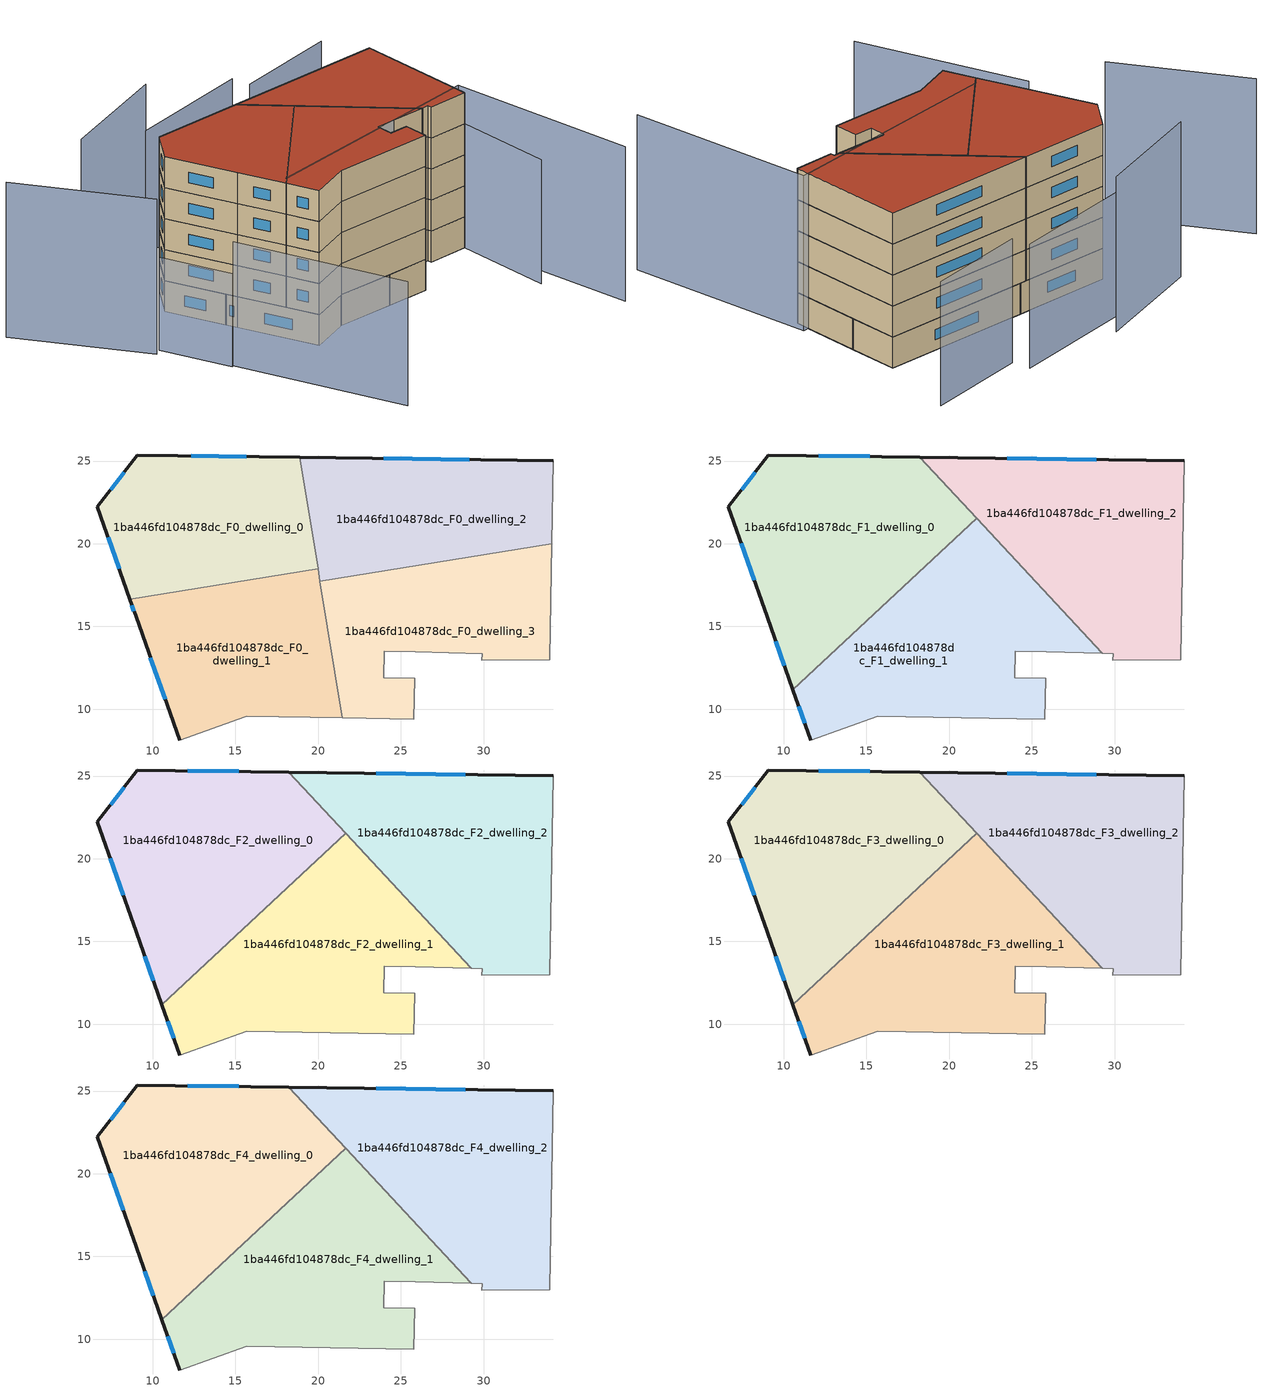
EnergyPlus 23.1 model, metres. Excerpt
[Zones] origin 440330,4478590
1ba446fd104878dc_F0_dwelling_0
 floor ground (EU_floor_Construction): 19.99,18.48 18.9,25.22 9.08,25.36 6.65,22.23 8.62,16.64 z0
 wall outside (EU_wall_Construction): 8.62,16.64 6.65,22.23 9.08,25.36 18.9,25.22 z0:3
 wall to 1ba446fd104878dc_F0_dwelling_1 (EU_wall_Construction): 19.99,18.48 8.62,16.64 z0:3
 wall to 1ba446fd104878dc_F0_dwelling_2 (EU_wall_Construction): 18.9,25.22 19.99,18.48 z0:3
 window (EU_Window_Construction): 12.33,25.32 15.64,25.27 / 7.97,18.49 7.3,20.38 / 7.46,23.27 8.28,24.32 z0.99:2.01
1ba446fd104878dc_F0_dwelling_1
 floor ground (EU_floor_Construction): 21.45,9.47 19.99,18.48 8.62,16.64 8.99,15.57 11.62,8.14 15.59,9.53 15.69,9.57 z0
 wall outside (EU_wall_Construction): 11.62,8.14 8.99,15.57 8.62,16.64 z0:3
 wall adiabatic (EU_wall_Construction): 21.45,9.47 15.69,9.57 15.59,9.53 11.62,8.14 z0:3
 wall to 1ba446fd104878dc_F0_dwelling_3 (EU_wall_Construction): 20.11,17.74 21.45,9.47 z0:3
 wall to 1ba446fd104878dc_F0_dwelling_2 (EU_wall_Construction): 19.99,18.48 20.11,17.74 z0:3
 window (EU_Window_Construction): 10.75,10.6 9.86,13.11 / 8.87,15.93 8.74,16.29 z0.99:2.01
1ba446fd104878dc_F0_dwelling_2
 floor ground (EU_floor_Construction): 34.11,20.01 34.2,25.01 18.9,25.22 20.11,17.74 z0
 wall outside (EU_wall_Construction): 18.9,25.22 34.2,25.01 z0:3
 wall adiabatic (EU_wall_Construction): 34.2,25.01 34.11,20.01 z0:3
 wall to 1ba446fd104878dc_F0_dwelling_3 (EU_wall_Construction): 34.11,20.01 20.11,17.74 z0:3
 window (EU_Window_Construction): 23.97,25.15 29.13,25.08 z0.99:2.01
1ba446fd104878dc_F0_dwelling_3
 floor ground (EU_floor_Construction): 33.99,12.98 34,13.07 34.11,20.01 20.11,17.74 21.45,9.47 25.78,9.4 25.83,11.88 23.96,11.89 23.99,13.5 25.86,13.46 29.9,13.36 29.89,12.96 z0
 wall adiabatic (EU_wall_Construction): 34.11,20.01 34,13.07 33.99,12.98 29.89,12.96 29.9,13.36 25.86,13.46 23.99,13.5 23.96,11.89 25.83,11.88 25.78,9.4 21.45,9.47 z0:3
1ba446fd104878dc_F1_dwelling_0
 floor to 1ba446fd104878dc_F0_dwelling_0 (EU_floor_Construction): 18.06,18.17 19.78,19.78 19.04,24.35 18.21,25.23 9.08,25.36 6.65,22.23 8.62,16.64 z3
 floor to 1ba446fd104878dc_F0_dwelling_2 (EU_floor_Construction): 21.66,21.53 19.04,24.35 19.78,19.78 z3
 floor to 1ba446fd104878dc_F0_dwelling_1 (EU_floor_Construction): 18.06,18.17 8.62,16.64 8.99,15.57 10.55,11.17 z3
 wall outside (EU_wall_Construction): 10.55,11.17 8.99,15.57 6.65,22.23 9.08,25.36 18.21,25.23 z3:6
 wall to 1ba446fd104878dc_F1_dwelling_1 (EU_wall_Construction): 21.66,21.53 10.55,11.17 z3:6
 wall to 1ba446fd104878dc_F1_dwelling_2 (EU_wall_Construction): 18.21,25.23 21.66,21.53 z3:6
 window (EU_Window_Construction): 10.03,12.63 9.51,14.11 / 8.22,17.78 7.43,20.02 / 7.46,23.27 8.28,24.32 / 12.11,25.32 15.19,25.28 z3.99:5.01
1ba446fd104878dc_F1_dwelling_1
 floor to 1ba446fd104878dc_F0_dwelling_1 (EU_floor_Construction): 21.45,9.47 19.99,18.48 18.06,18.17 10.55,11.17 11.62,8.14 15.59,9.53 15.69,9.57 z3
 floor to 1ba446fd104878dc_F0_dwelling_3 (EU_floor_Construction): 25.78,9.4 25.83,11.88 23.96,11.89 23.99,13.5 25.86,13.46 29.26,13.38 24.53,18.46 20.11,17.74 21.45,9.47 z3
 floor to 1ba446fd104878dc_F0_dwelling_2 (EU_floor_Construction): 24.53,18.46 21.66,21.53 19.78,19.78 20.11,17.74 z3
 floor to 1ba446fd104878dc_F0_dwelling_0 (EU_floor_Construction): 19.99,18.48 19.78,19.78 18.06,18.17 z3
 wall outside (EU_wall_Construction): 11.62,8.14 10.55,11.17 z3:6
 wall adiabatic (EU_wall_Construction): 29.26,13.38 25.86,13.46 23.99,13.5 23.96,11.89 25.83,11.88 25.78,9.4 15.69,9.57 11.62,8.14 z3:6
 wall to 1ba446fd104878dc_F1_dwelling_2 (EU_wall_Construction): 21.67,21.53 29.26,13.38 z3:6
 window (EU_Window_Construction): 11.27,9.14 10.9,10.16 z3.99:5.01
1ba446fd104878dc_F1_dwelling_2
 floor to 1ba446fd104878dc_F0_dwelling_2 (EU_floor_Construction): 34.11,20.01 34.2,25.01 18.9,25.22 19.04,24.35 24.53,18.46 z3
 floor to 1ba446fd104878dc_F0_dwelling_0 (EU_floor_Construction): 19.04,24.35 18.9,25.22 18.21,25.23 z3
 floor to 1ba446fd104878dc_F0_dwelling_3 (EU_floor_Construction): 33.99,12.98 34,13.07 34.11,20.01 24.53,18.46 29.26,13.38 29.9,13.36 29.89,12.96 z3
 wall outside (EU_wall_Construction): 18.21,25.23 34.2,25.01 z3:6
 wall adiabatic (EU_wall_Construction): 34.2,25.01 34,13.07 33.99,12.98 29.89,12.96 29.9,13.36 29.26,13.38 z3:6
 window (EU_Window_Construction): 23.51,25.16 28.9,25.08 z3.99:5.01
1ba446fd104878dc_F2_dwelling_0
 floor to 1ba446fd104878dc_F1_dwelling_0 (EU_floor_Construction): 21.66,21.53 18.21,25.23 9.08,25.36 6.65,22.23 8.99,15.57 10.55,11.17 z6
 wall outside (EU_wall_Construction): 10.55,11.17 8.99,15.57 6.65,22.23 9.08,25.36 18.21,25.23 z6:9
 wall to 1ba446fd104878dc_F2_dwelling_1 (EU_wall_Construction): 21.66,21.53 10.55,11.17 z6:9
 wall to 1ba446fd104878dc_F2_dwelling_2 (EU_wall_Construction): 18.21,25.23 21.66,21.53 z6:9
 window (EU_Window_Construction): 10.03,12.63 9.51,14.11 / 8.22,17.78 7.43,20.02 / 7.46,23.27 8.28,24.32 / 12.11,25.32 15.19,25.28 z6.99:8.01
1ba446fd104878dc_F2_dwelling_1
 floor to 1ba446fd104878dc_F1_dwelling_1 (EU_floor_Construction): 25.78,9.4 25.83,11.88 23.96,11.89 23.99,13.5 25.86,13.46 29.26,13.38 21.66,21.53 10.55,11.17 11.62,8.14 15.69,9.57 z6
 wall outside (EU_wall_Construction): 11.62,8.14 10.55,11.17 z6:9
 wall adiabatic (EU_wall_Construction): 29.26,13.38 25.86,13.46 23.99,13.5 23.96,11.89 25.83,11.88 25.78,9.4 15.69,9.57 11.62,8.14 z6:9
 wall to 1ba446fd104878dc_F2_dwelling_2 (EU_wall_Construction): 21.67,21.53 29.26,13.38 z6:9
 window (EU_Window_Construction): 11.27,9.14 10.9,10.16 z6.99:8.01
1ba446fd104878dc_F2_dwelling_2
 floor to 1ba446fd104878dc_F1_dwelling_2 (EU_floor_Construction): 33.99,12.98 34,13.07 34.2,25.01 18.21,25.23 29.26,13.38 29.9,13.36 29.89,12.96 z6
 wall outside (EU_wall_Construction): 18.21,25.23 34.2,25.01 z6:9
 wall adiabatic (EU_wall_Construction): 34.2,25.01 34,13.07 33.99,12.98 29.89,12.96 29.9,13.36 29.26,13.38 z6:9
 window (EU_Window_Construction): 23.51,25.16 28.9,25.08 z6.99:8.01
1ba446fd104878dc_F3_dwelling_0
 floor to 1ba446fd104878dc_F2_dwelling_0 (EU_floor_Construction): 21.66,21.53 18.21,25.23 9.08,25.36 6.65,22.23 8.99,15.57 10.55,11.17 z9
 wall outside (EU_wall_Construction): 10.55,11.17 8.99,15.57 6.65,22.23 9.08,25.36 18.21,25.23 z9:12
 wall to 1ba446fd104878dc_F3_dwelling_1 (EU_wall_Construction): 21.66,21.53 10.55,11.17 z9:12
 wall to 1ba446fd104878dc_F3_dwelling_2 (EU_wall_Construction): 18.21,25.23 21.66,21.53 z9:12
 window (EU_Window_Construction): 10.03,12.63 9.51,14.11 / 8.22,17.78 7.43,20.02 / 7.46,23.27 8.28,24.32 / 12.11,25.32 15.19,25.28 z9.99:11.01
1ba446fd104878dc_F3_dwelling_1
 floor to 1ba446fd104878dc_F2_dwelling_1 (EU_floor_Construction): 25.78,9.4 25.83,11.88 23.96,11.89 23.99,13.5 25.86,13.46 29.26,13.38 21.66,21.53 10.55,11.17 11.62,8.14 15.69,9.57 z9
 wall outside (EU_wall_Construction): 11.62,8.14 10.55,11.17 z9:12
 wall adiabatic (EU_wall_Construction): 29.26,13.38 25.86,13.46 23.99,13.5 23.96,11.89 25.83,11.88 25.78,9.4 15.69,9.57 11.62,8.14 z9:12
 wall to 1ba446fd104878dc_F3_dwelling_2 (EU_wall_Construction): 21.67,21.53 29.26,13.38 z9:12
 window (EU_Window_Construction): 11.27,9.14 10.9,10.16 z9.99:11.01
1ba446fd104878dc_F3_dwelling_2
 floor to 1ba446fd104878dc_F2_dwelling_2 (EU_floor_Construction): 33.99,12.98 34,13.07 34.2,25.01 18.21,25.23 29.26,13.38 29.9,13.36 29.89,12.96 z9
 wall outside (EU_wall_Construction): 18.21,25.23 34.2,25.01 z9:12
 wall adiabatic (EU_wall_Construction): 34.2,25.01 34,13.07 33.99,12.98 29.89,12.96 29.9,13.36 29.26,13.38 z9:12
 window (EU_Window_Construction): 23.51,25.16 28.9,25.08 z9.99:11.01
1ba446fd104878dc_F4_dwelling_0
 floor to 1ba446fd104878dc_F3_dwelling_0 (EU_floor_Construction): 21.66,21.53 18.21,25.23 9.08,25.36 6.65,22.23 8.99,15.57 10.55,11.17 z12
 wall outside (EU_wall_Construction): 10.55,11.17 8.99,15.57 6.65,22.23 9.08,25.36 18.21,25.23 z12:15
 wall to 1ba446fd104878dc_F4_dwelling_1 (EU_wall_Construction): 21.66,21.53 10.55,11.17 z12:15
 wall to 1ba446fd104878dc_F4_dwelling_2 (EU_wall_Construction): 18.21,25.23 21.66,21.53 z12:15
 window (EU_Window_Construction): 10.03,12.63 9.51,14.11 / 8.22,17.78 7.43,20.02 / 7.46,23.27 8.28,24.32 / 12.11,25.32 15.19,25.28 z12.99:14.01
 roof outside (EU_roof_Construction): 18.21,25.23 21.66,21.53 10.55,11.17 8.99,15.57 6.65,22.23 9.08,25.36 z15
1ba446fd104878dc_F4_dwelling_1
 floor to 1ba446fd104878dc_F3_dwelling_1 (EU_floor_Construction): 25.78,9.4 25.83,11.88 23.96,11.89 23.99,13.5 25.86,13.46 29.26,13.38 21.66,21.53 10.55,11.17 11.62,8.14 15.69,9.57 z12
 wall outside (EU_wall_Construction): 11.62,8.14 10.55,11.17 z12:15
 wall adiabatic (EU_wall_Construction): 29.26,13.38 25.86,13.46 23.99,13.5 23.96,11.89 25.83,11.88 25.78,9.4 15.69,9.57 11.62,8.14 z12:15
 wall to 1ba446fd104878dc_F4_dwelling_2 (EU_wall_Construction): 21.67,21.53 29.26,13.38 z12:15
 window (EU_Window_Construction): 11.27,9.14 10.9,10.16 z12.99:14.01
 roof outside (EU_roof_Construction): 21.66,21.53 29.26,13.38 25.86,13.46 23.99,13.5 23.96,11.89 25.83,11.88 25.78,9.4 15.69,9.57 11.62,8.14 10.55,11.17 z15
1ba446fd104878dc_F4_dwelling_2
 floor to 1ba446fd104878dc_F3_dwelling_2 (EU_floor_Construction): 33.99,12.98 34,13.07 34.2,25.01 18.21,25.23 29.26,13.38 29.9,13.36 29.89,12.96 z12
 wall outside (EU_wall_Construction): 18.21,25.23 34.2,25.01 z12:15
 wall adiabatic (EU_wall_Construction): 34.2,25.01 34,13.07 33.99,12.98 29.89,12.96 29.9,13.36 29.26,13.38 z12:15
 window (EU_Window_Construction): 23.51,25.16 28.9,25.08 z12.99:14.01
 roof outside (EU_roof_Construction): 34.2,25.01 34,13.07 33.99,12.98 29.89,12.96 29.9,13.36 29.26,13.38 18.21,25.23 z15
shading: 11.22,11.88 34.57,14.4 / 34.57,14.4 36.59,-4.23 / 15.4,33.49 3.9,29.75 / -6.62,28.33 0.41,16.81 z0:15; 33.83,3.32 34.19,25.01 / 25.75,33.33 13.25,31.34 / 3.56,10.55 8.93,-5.55 / 36.32,33.14 26.04,31.48 z0:12; 1.06,17.21 3.37,10.49 z0:9
[Building]
EU S2 Campaign: North Axis=0; Terrain=City; Solar Distribution=FullExterior
[Site:Location]
Madrid: Latitude=40.5; Longitude=-3.5; Time Zone=1; Elevation=609
[SizingPeriod:WeatherFileDays]
AnnualSizingPeriod: Begin Month=1; Begin Day of Month=1; End Month=12; End Day of Month=31; Day of Week for Start Day=Monday; Use Weather File Daylight Saving Period=No; Use Weather File Rain and Snow Indicators=No
[MATERIAL]
EU_InternalMass_Material: Roughness=MediumRough; Thickness=0.1; Conductivity=1; Density=1800; Specific Heat=900; Thermal Absorptance=0.9; Solar Absorptance=0.7; Visible Absorptance=0.7
[MATERIAL:NOMASS] Roughness=MediumRough; Thermal Absorptance=0.9; Solar Absorptance=0.7; Visible Absorptance=0.7
Name | Thermal Resistance
EU_wall_NoMass | 0.609216
EU_roof_NoMass | 0.513268
EU_floor_NoMass | 0.568163
[WINDOWMATERIAL:SIMPLEGLAZINGSYSTEM]
EU_Window_SimpleGlazing: UFactor=5.50606; Solar Heat Gain Coefficient=0.85; Visible Transmittance=0.85
[CONSTRUCTION]
EU_wall_Construction: EU_wall_NoMass
EU_roof_Construction: EU_roof_NoMass
EU_floor_Construction: EU_floor_NoMass
EU_InternalMass_Construction: EU_InternalMass_Material
EU_Window_Construction: EU_Window_SimpleGlazing
[ZONE] Type=1; Multiplier=1; Ceiling Height=autocalculate; Floor Area=autocalculate; Part of Total Floor Area=Yes
Name | Volume
1ba446fd104878dc_F0_dwelling_0 | 276.134
1ba446fd104878dc_F1_dwelling_0; 1ba446fd104878dc_F2_dwelling_0; 1ba446fd104878dc_F3_dwelling_0; 1ba446fd104878dc_F4_dwelling_0 | 368.221
1ba446fd104878dc_F0_dwelling_1 | 276.171
1ba446fd104878dc_F1_dwelling_1; 1ba446fd104878dc_F2_dwelling_1; 1ba446fd104878dc_F3_dwelling_1; 1ba446fd104878dc_F4_dwelling_1 | 368.235
1ba446fd104878dc_F0_dwelling_2 | 276.175
1ba446fd104878dc_F1_dwelling_2; 1ba446fd104878dc_F2_dwelling_2; 1ba446fd104878dc_F3_dwelling_2; 1ba446fd104878dc_F4_dwelling_2 | 368.208
1ba446fd104878dc_F0_dwelling_3 | 276.166
[INTERNALMASS] Construction=EU_InternalMass_Construction
Name | Zone or ZoneList | Surface Area
1ba446fd104878dc_F0_dwelling_0_EU_InternalMass | 1ba446fd104878dc_F0_dwelling_0 | 92.0451
1ba446fd104878dc_F0_dwelling_1_EU_InternalMass | 1ba446fd104878dc_F0_dwelling_1 | 92.0572
1ba446fd104878dc_F0_dwelling_2_EU_InternalMass | 1ba446fd104878dc_F0_dwelling_2 | 92.0579
1ba446fd104878dc_F0_dwelling_3_EU_InternalMass | 1ba446fd104878dc_F0_dwelling_3 | 92.0545
1ba446fd104878dc_F1_dwelling_0_EU_InternalMass | 1ba446fd104878dc_F1_dwelling_0 | 122.74
1ba446fd104878dc_F1_dwelling_1_EU_InternalMass | 1ba446fd104878dc_F1_dwelling_1 | 122.746
1ba446fd104878dc_F1_dwelling_2_EU_InternalMass | 1ba446fd104878dc_F1_dwelling_2 | 122.736
1ba446fd104878dc_F2_dwelling_0_EU_InternalMass | 1ba446fd104878dc_F2_dwelling_0 | 122.74
1ba446fd104878dc_F2_dwelling_1_EU_InternalMass | 1ba446fd104878dc_F2_dwelling_1 | 122.746
1ba446fd104878dc_F2_dwelling_2_EU_InternalMass | 1ba446fd104878dc_F2_dwelling_2 | 122.736
1ba446fd104878dc_F3_dwelling_0_EU_InternalMass | 1ba446fd104878dc_F3_dwelling_0 | 122.74
1ba446fd104878dc_F3_dwelling_1_EU_InternalMass | 1ba446fd104878dc_F3_dwelling_1 | 122.746
1ba446fd104878dc_F3_dwelling_2_EU_InternalMass | 1ba446fd104878dc_F3_dwelling_2 | 122.736
1ba446fd104878dc_F4_dwelling_0_EU_InternalMass | 1ba446fd104878dc_F4_dwelling_0 | 122.74
1ba446fd104878dc_F4_dwelling_1_EU_InternalMass | 1ba446fd104878dc_F4_dwelling_1 | 122.746
1ba446fd104878dc_F4_dwelling_2_EU_InternalMass | 1ba446fd104878dc_F4_dwelling_2 | 122.736
[OTHEREQUIPMENT] Fuel Type=Electricity; Design Level Calculation Method=Watts/Area; Power per Zone Floor Area=1; Fraction Latent=0; Fraction Radiant=0; Fraction Lost=0; Carbon Dioxide Generation Rate=0; EndUse Subcategory=EU_Step8_InternalGains
Name | Zone or ZoneList or Space or SpaceList | Schedule
EU_Step8_InternalGain_1ba446fd104878dc_F0_dwelling_0_f000 | 1ba446fd104878dc_F0_dwelling_0 | EU_Step8_GainSchedule_1ba446fd104878dc_F0_dwelling_0_f000
EU_Step8_InternalGain_1ba446fd104878dc_F0_dwelling_1_f000 | 1ba446fd104878dc_F0_dwelling_1 | EU_Step8_GainSchedule_1ba446fd104878dc_F0_dwelling_1_f000
EU_Step8_InternalGain_1ba446fd104878dc_F0_dwelling_2_f000 | 1ba446fd104878dc_F0_dwelling_2 | EU_Step8_GainSchedule_1ba446fd104878dc_F0_dwelling_2_f000
EU_Step8_InternalGain_1ba446fd104878dc_F0_dwelling_3_f000 | 1ba446fd104878dc_F0_dwelling_3 | EU_Step8_GainSchedule_1ba446fd104878dc_F0_dwelling_3_f000
EU_Step8_InternalGain_1ba446fd104878dc_F1_dwelling_0_f000 | 1ba446fd104878dc_F1_dwelling_0 | EU_Step8_GainSchedule_1ba446fd104878dc_F1_dwelling_0_f000
EU_Step8_InternalGain_1ba446fd104878dc_F1_dwelling_1_f000 | 1ba446fd104878dc_F1_dwelling_1 | EU_Step8_GainSchedule_1ba446fd104878dc_F1_dwelling_1_f000
EU_Step8_InternalGain_1ba446fd104878dc_F1_dwelling_2_f000 | 1ba446fd104878dc_F1_dwelling_2 | EU_Step8_GainSchedule_1ba446fd104878dc_F1_dwelling_2_f000
EU_Step8_InternalGain_1ba446fd104878dc_F2_dwelling_0_f000 | 1ba446fd104878dc_F2_dwelling_0 | EU_Step8_GainSchedule_1ba446fd104878dc_F2_dwelling_0_f000
EU_Step8_InternalGain_1ba446fd104878dc_F2_dwelling_1_f000 | 1ba446fd104878dc_F2_dwelling_1 | EU_Step8_GainSchedule_1ba446fd104878dc_F2_dwelling_1_f000
EU_Step8_InternalGain_1ba446fd104878dc_F2_dwelling_2_f000 | 1ba446fd104878dc_F2_dwelling_2 | EU_Step8_GainSchedule_1ba446fd104878dc_F2_dwelling_2_f000
EU_Step8_InternalGain_1ba446fd104878dc_F3_dwelling_0_f000 | 1ba446fd104878dc_F3_dwelling_0 | EU_Step8_GainSchedule_1ba446fd104878dc_F3_dwelling_0_f000
EU_Step8_InternalGain_1ba446fd104878dc_F3_dwelling_1_f000 | 1ba446fd104878dc_F3_dwelling_1 | EU_Step8_GainSchedule_1ba446fd104878dc_F3_dwelling_1_f000
EU_Step8_InternalGain_1ba446fd104878dc_F3_dwelling_2_f000 | 1ba446fd104878dc_F3_dwelling_2 | EU_Step8_GainSchedule_1ba446fd104878dc_F3_dwelling_2_f000
EU_Step8_InternalGain_1ba446fd104878dc_F4_dwelling_0_f000 | 1ba446fd104878dc_F4_dwelling_0 | EU_Step8_GainSchedule_1ba446fd104878dc_F4_dwelling_0_f000
EU_Step8_InternalGain_1ba446fd104878dc_F4_dwelling_1_f000 | 1ba446fd104878dc_F4_dwelling_1 | EU_Step8_GainSchedule_1ba446fd104878dc_F4_dwelling_1_f000
EU_Step8_InternalGain_1ba446fd104878dc_F4_dwelling_2_f000 | 1ba446fd104878dc_F4_dwelling_2 | EU_Step8_GainSchedule_1ba446fd104878dc_F4_dwelling_2_f000
[ZONEVENTILATION:DESIGNFLOWRATE] Schedule=EU_AlwaysOn; Design Flow Rate Calculation Method=AirChanges/Hour; Air Changes per Hour=0.752966; Ventilation Type=Natural; Fan Pressure Rise=0; Fan Total Efficiency=1; Constant Term Coefficient=1; Temperature Term Coefficient=0; Velocity Term Coefficient=0; Velocity Squared Term Coefficient=0; Minimum Indoor Temperature=-100; Maximum Indoor Temperature=100; Delta Temperature=-100; Minimum Outdoor Temperature=-100; Maximum Outdoor Temperature=100; Maximum Wind Speed=40
Name | Zone or ZoneList or Space or SpaceList
EU_ConstantAir_1ba446fd104878dc_F0_dwelling_0 | 1ba446fd104878dc_F0_dwelling_0
EU_ConstantAir_1ba446fd104878dc_F0_dwelling_1 | 1ba446fd104878dc_F0_dwelling_1
EU_ConstantAir_1ba446fd104878dc_F0_dwelling_2 | 1ba446fd104878dc_F0_dwelling_2
EU_ConstantAir_1ba446fd104878dc_F0_dwelling_3 | 1ba446fd104878dc_F0_dwelling_3
EU_ConstantAir_1ba446fd104878dc_F1_dwelling_0 | 1ba446fd104878dc_F1_dwelling_0
EU_ConstantAir_1ba446fd104878dc_F1_dwelling_1 | 1ba446fd104878dc_F1_dwelling_1
EU_ConstantAir_1ba446fd104878dc_F1_dwelling_2 | 1ba446fd104878dc_F1_dwelling_2
EU_ConstantAir_1ba446fd104878dc_F2_dwelling_0 | 1ba446fd104878dc_F2_dwelling_0
EU_ConstantAir_1ba446fd104878dc_F2_dwelling_1 | 1ba446fd104878dc_F2_dwelling_1
EU_ConstantAir_1ba446fd104878dc_F2_dwelling_2 | 1ba446fd104878dc_F2_dwelling_2
EU_ConstantAir_1ba446fd104878dc_F3_dwelling_0 | 1ba446fd104878dc_F3_dwelling_0
EU_ConstantAir_1ba446fd104878dc_F3_dwelling_1 | 1ba446fd104878dc_F3_dwelling_1
EU_ConstantAir_1ba446fd104878dc_F3_dwelling_2 | 1ba446fd104878dc_F3_dwelling_2
EU_ConstantAir_1ba446fd104878dc_F4_dwelling_0 | 1ba446fd104878dc_F4_dwelling_0
EU_ConstantAir_1ba446fd104878dc_F4_dwelling_1 | 1ba446fd104878dc_F4_dwelling_1
EU_ConstantAir_1ba446fd104878dc_F4_dwelling_2 | 1ba446fd104878dc_F4_dwelling_2
[HVACTEMPLATE:THERMOSTAT] Constant Heating Setpoint=20; Constant Cooling Setpoint=50
EU_HeatOnly_1ba446fd104878dc_F0_dwelling_0; EU_HeatOnly_1ba446fd104878dc_F0_dwelling_1; EU_HeatOnly_1ba446fd104878dc_F0_dwelling_2; EU_HeatOnly_1ba446fd104878dc_F0_dwelling_3; EU_HeatOnly_1ba446fd104878dc_F1_dwelling_0; EU_HeatOnly_1ba446fd104878dc_F1_dwelling_1; EU_HeatOnly_1ba446fd104878dc_F1_dwelling_2; EU_HeatOnly_1ba446fd104878dc_F2_dwelling_0; EU_HeatOnly_1ba446fd104878dc_F2_dwelling_1; EU_HeatOnly_1ba446fd104878dc_F2_dwelling_2; EU_HeatOnly_1ba446fd104878dc_F3_dwelling_0; EU_HeatOnly_1ba446fd104878dc_F3_dwelling_1; EU_HeatOnly_1ba446fd104878dc_F3_dwelling_2; EU_HeatOnly_1ba446fd104878dc_F4_dwelling_0; EU_HeatOnly_1ba446fd104878dc_F4_dwelling_1; EU_HeatOnly_1ba446fd104878dc_F4_dwelling_2
[HVACTEMPLATE:ZONE:IDEALLOADSAIRSYSTEM] System Availability Schedule=EU_AlwaysOn; Maximum Heating Supply Air Temperature=50; Minimum Cooling Supply Air Temperature=13; Maximum Heating Supply Air Humidity Ratio=0.0156; Minimum Cooling Supply Air Humidity Ratio=0.0077; Heating Limit=NoLimit; Cooling Limit=NoLimit; Heating Availability Schedule=EU_AlwaysOn; Cooling Availability Schedule=EU_CoolingOff; Dehumidification Control Type=ConstantSensibleHeatRatio; Cooling Sensible Heat Ratio=0.7; Dehumidification Setpoint=60; Humidification Control Type=None; Humidification Setpoint=30; Outdoor Air Method=None; Outdoor Air Flow Rate per Person=0.00944; Outdoor Air Flow Rate per Zone Floor Area=0; Outdoor Air Flow Rate per Zone=0; Demand Controlled Ventilation Type=None; Outdoor Air Economizer Type=NoEconomizer; Heat Recovery Type=None; Sensible Heat Recovery Effectiveness=0.7; Latent Heat Recovery Effectiveness=0.65
Name | Template Thermostat
1ba446fd104878dc_F0_dwelling_0 | EU_HeatOnly_1ba446fd104878dc_F0_dwelling_0
1ba446fd104878dc_F0_dwelling_1 | EU_HeatOnly_1ba446fd104878dc_F0_dwelling_1
1ba446fd104878dc_F0_dwelling_2 | EU_HeatOnly_1ba446fd104878dc_F0_dwelling_2
1ba446fd104878dc_F0_dwelling_3 | EU_HeatOnly_1ba446fd104878dc_F0_dwelling_3
1ba446fd104878dc_F1_dwelling_0 | EU_HeatOnly_1ba446fd104878dc_F1_dwelling_0
1ba446fd104878dc_F1_dwelling_1 | EU_HeatOnly_1ba446fd104878dc_F1_dwelling_1
1ba446fd104878dc_F1_dwelling_2 | EU_HeatOnly_1ba446fd104878dc_F1_dwelling_2
1ba446fd104878dc_F2_dwelling_0 | EU_HeatOnly_1ba446fd104878dc_F2_dwelling_0
1ba446fd104878dc_F2_dwelling_1 | EU_HeatOnly_1ba446fd104878dc_F2_dwelling_1
1ba446fd104878dc_F2_dwelling_2 | EU_HeatOnly_1ba446fd104878dc_F2_dwelling_2
1ba446fd104878dc_F3_dwelling_0 | EU_HeatOnly_1ba446fd104878dc_F3_dwelling_0
1ba446fd104878dc_F3_dwelling_1 | EU_HeatOnly_1ba446fd104878dc_F3_dwelling_1
1ba446fd104878dc_F3_dwelling_2 | EU_HeatOnly_1ba446fd104878dc_F3_dwelling_2
1ba446fd104878dc_F4_dwelling_0 | EU_HeatOnly_1ba446fd104878dc_F4_dwelling_0
1ba446fd104878dc_F4_dwelling_1 | EU_HeatOnly_1ba446fd104878dc_F4_dwelling_1
1ba446fd104878dc_F4_dwelling_2 | EU_HeatOnly_1ba446fd104878dc_F4_dwelling_2
[SIZING:ZONE] Zone Cooling Design Supply Air Temperature Input Method=SupplyAirTemperature; Zone Cooling Design Supply Air Temperature=13; Zone Heating Design Supply Air Temperature Input Method=SupplyAirTemperature; Zone Heating Design Supply Air Temperature=50; Zone Cooling Design Supply Air Humidity Ratio=0.008; Zone Heating Design Supply Air Humidity Ratio=0.008; Cooling Design Air Flow Method=DesignDay; Cooling Design Air Flow Rate=0; Cooling Minimum Air Flow per Zone Floor Area=0.000762; Cooling Minimum Air Flow=0; Cooling Minimum Air Flow Fraction=0.2; Heating Design Air Flow Method=DesignDay; Heating Design Air Flow Rate=0; Heating Maximum Air Flow per Zone Floor Area=0.002032; Heating Maximum Air Flow=0.141576; Heating Maximum Air Flow Fraction=0.3; Account for Dedicated Outdoor Air System=No; Dedicated Outdoor Air System Control Strategy=NeutralSupplyAir; Dedicated Outdoor Air Low Setpoint Temperature for Design=autosize; Dedicated Outdoor Air High Setpoint Temperature for Design=autosize; Zone Load Sizing Method=Sensible Load Only No Latent Load; Zone Latent Cooling Design Supply Air Humidity Ratio Input Method=HumidityRatioDifference; Zone Cooling Design Supply Air Humidity Ratio Difference=0.005; Zone Latent Heating Design Supply Air Humidity Ratio Input Method=HumidityRatioDifference; Zone Humidification Design Supply Air Humidity Ratio Difference=0.005
1ba446fd104878dc_F0_dwelling_0; 1ba446fd104878dc_F0_dwelling_1; 1ba446fd104878dc_F0_dwelling_2; 1ba446fd104878dc_F0_dwelling_3; 1ba446fd104878dc_F1_dwelling_0; 1ba446fd104878dc_F1_dwelling_1; 1ba446fd104878dc_F1_dwelling_2; 1ba446fd104878dc_F2_dwelling_0; 1ba446fd104878dc_F2_dwelling_1; 1ba446fd104878dc_F2_dwelling_2; 1ba446fd104878dc_F3_dwelling_0; 1ba446fd104878dc_F3_dwelling_1; 1ba446fd104878dc_F3_dwelling_2; 1ba446fd104878dc_F4_dwelling_0; 1ba446fd104878dc_F4_dwelling_1; 1ba446fd104878dc_F4_dwelling_2
[SCHEDULE:CONSTANT]
Name | Hourly Value
EU_AlwaysOn | 1
EU_CoolingOff | 0
[SCHEDULE:FILE] Column Number=1; Rows to Skip at Top=0; Number of Hours of Data=8760; Column Separator=Comma; Interpolate to Timestep=No; Minutes per Item=60; Adjust Schedule for Daylight Savings=Yes
Name | File
EU_Step8_GainSchedule_1ba446fd104878dc_F0_dwelling_0_f000 | ../../schedules/1ba446fd104878dc/1ba446fd104878dc_F0_dwelling_0_f000_gain.csv
EU_Step8_GainSchedule_1ba446fd104878dc_F0_dwelling_1_f000 | ../../schedules/1ba446fd104878dc/1ba446fd104878dc_F0_dwelling_1_f000_gain.csv
EU_Step8_GainSchedule_1ba446fd104878dc_F0_dwelling_2_f000 | ../../schedules/1ba446fd104878dc/1ba446fd104878dc_F0_dwelling_2_f000_gain.csv
EU_Step8_GainSchedule_1ba446fd104878dc_F0_dwelling_3_f000 | ../../schedules/1ba446fd104878dc/1ba446fd104878dc_F0_dwelling_3_f000_gain.csv
EU_Step8_GainSchedule_1ba446fd104878dc_F1_dwelling_0_f000 | ../../schedules/1ba446fd104878dc/1ba446fd104878dc_F1_dwelling_0_f000_gain.csv
EU_Step8_GainSchedule_1ba446fd104878dc_F1_dwelling_1_f000 | ../../schedules/1ba446fd104878dc/1ba446fd104878dc_F1_dwelling_1_f000_gain.csv
EU_Step8_GainSchedule_1ba446fd104878dc_F1_dwelling_2_f000 | ../../schedules/1ba446fd104878dc/1ba446fd104878dc_F1_dwelling_2_f000_gain.csv
EU_Step8_GainSchedule_1ba446fd104878dc_F2_dwelling_0_f000 | ../../schedules/1ba446fd104878dc/1ba446fd104878dc_F2_dwelling_0_f000_gain.csv
EU_Step8_GainSchedule_1ba446fd104878dc_F2_dwelling_1_f000 | ../../schedules/1ba446fd104878dc/1ba446fd104878dc_F2_dwelling_1_f000_gain.csv
EU_Step8_GainSchedule_1ba446fd104878dc_F2_dwelling_2_f000 | ../../schedules/1ba446fd104878dc/1ba446fd104878dc_F2_dwelling_2_f000_gain.csv
EU_Step8_GainSchedule_1ba446fd104878dc_F3_dwelling_0_f000 | ../../schedules/1ba446fd104878dc/1ba446fd104878dc_F3_dwelling_0_f000_gain.csv
EU_Step8_GainSchedule_1ba446fd104878dc_F3_dwelling_1_f000 | ../../schedules/1ba446fd104878dc/1ba446fd104878dc_F3_dwelling_1_f000_gain.csv
EU_Step8_GainSchedule_1ba446fd104878dc_F3_dwelling_2_f000 | ../../schedules/1ba446fd104878dc/1ba446fd104878dc_F3_dwelling_2_f000_gain.csv
EU_Step8_GainSchedule_1ba446fd104878dc_F4_dwelling_0_f000 | ../../schedules/1ba446fd104878dc/1ba446fd104878dc_F4_dwelling_0_f000_gain.csv
EU_Step8_GainSchedule_1ba446fd104878dc_F4_dwelling_1_f000 | ../../schedules/1ba446fd104878dc/1ba446fd104878dc_F4_dwelling_1_f000_gain.csv
EU_Step8_GainSchedule_1ba446fd104878dc_F4_dwelling_2_f000 | ../../schedules/1ba446fd104878dc/1ba446fd104878dc_F4_dwelling_2_f000_gain.csv
